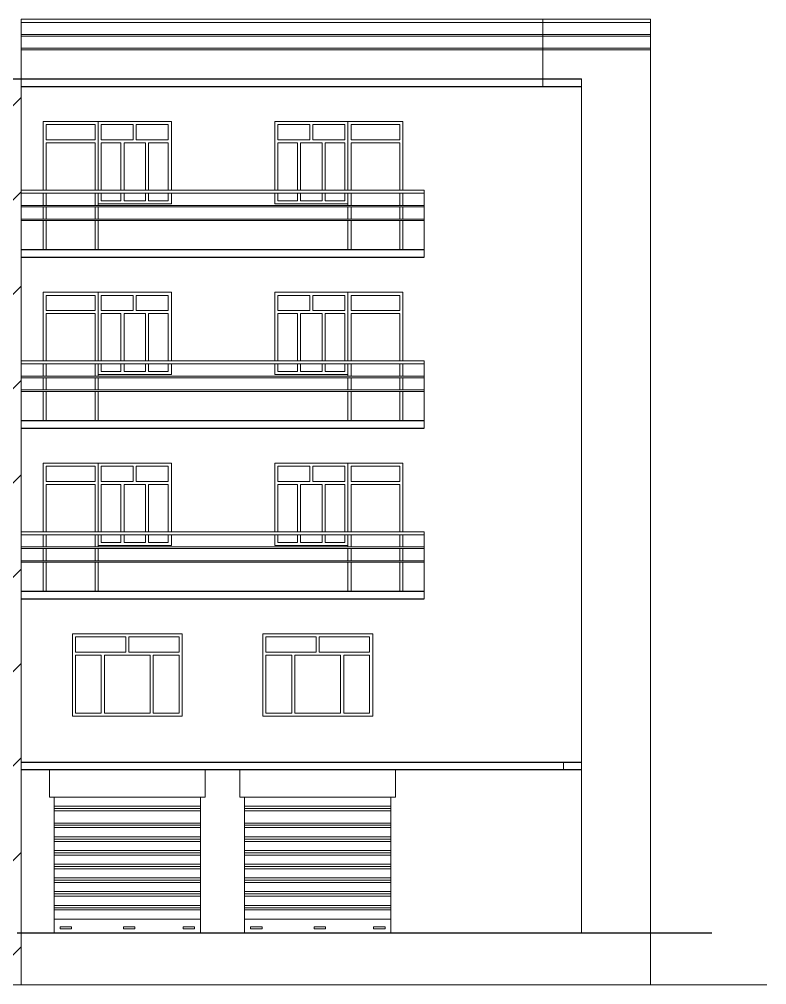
# Model space of a CAD drawing. Header units: inches. Extents: x 4069 to 291496, y -47643 to 12535.
# Drawn here: x 139818 to 140308, y -24185 to -23552 of the extents above; entities that cross this region are included whole.
import ezdxf

# ---------------------------------------------------------------- set-up
doc = ezdxf.new("R2010")
doc.units = ezdxf.units.IN
doc.header["$LTSCALE"] = 5
doc.header["$MEASUREMENT"] = 0
doc.layers.add('A-WALL', color=7, linetype='Continuous', lineweight=9)
doc.layers.add('win', color=5, linetype='Continuous', lineweight=18)
doc.layers.add('WALL', color=7, linetype='Continuous')

msp = doc.modelspace()

# ---------------------------------------------------------------- hatches: boundary and pattern name
at = {"layer": 'WALL', "linetype": 'ByBlock', "ltscale": 5, "true_color": 0xf8991e}
h = msp.add_hatch(dxfattribs=at)
h.set_pattern_fill('ANSI31', color=30, scale=350)
h.set_pattern_definition([(45, (132768.843, -20012.41), (-30.93592, 30.93592), [])])
h.paths.add_polyline_path([(139244.19237, -24185.376), (139244.19237, -24044.376), (139226.27031, -24044.376), (139226.27031, -24039.376), (139244.19237, -24039.376), (139244.19237, -23932.376), (139222.6859, -23932.376), (139222.6859, -23927.376), (139244.19237, -23927.376), (139244.19237, -23820.376), (139222.6859, -23820.376), (139222.6859, -23815.376), (139244.19237, -23815.376), (139244.19237, -23708.376), (139222.6859, -23708.376), (139222.6859, -23703.376), (139230.56483, -23703.376), (139230.56483, -23667.376), (139355.4839, -23667.376), (139355.4839, -23594.376), (139672.52251, -23594.376), (139672.52251, -23591.376), (139819.58184, -23591.376), (139819.58184, -24185.376)])

# ---------------------------------------------------------------- linework, layer by layer
at = {"layer": 'A-WALL', "ltscale": 5}
for p, q in [((139819.58184, -23552.376), (140186.70055, -23552.376)), ((139819.58184, -23552.376), (139819.58184, -23591.376)), ((140161.4995, -23552.376), (140161.4995, -23591.376)), ((140231.93717, -23552.376), (140186.70055, -23552.376)), ((140231.93717, -23591.376), (140231.93717, -23552.376)), ((139819.58184, -23554.376), (140231.93717, -23554.376)), ((139819.58184, -23562.376), (140231.93717, -23562.376)), ((139819.58184, -23563.376), (140231.93717, -23563.376)), ((139819.58184, -23571.376), (140231.93717, -23571.376)), ((139819.58184, -23572.376), (140231.93717, -23572.376)), ((139819.58184, -23703.376), (139819.58184, -23591.376)), ((140161.4995, -23596.376), (140161.4995, -23591.376)), ((140186.70055, -23591.376), (140186.70055, -24039.376)), ((140231.93717, -23591.376), (140231.93717, -23703.376)), ((139819.58184, -23664.376), (140083.69129, -23664.376)), ((139819.58184, -23666.376), (140083.69129, -23666.376)), ((140083.69129, -23664.376), (140083.69129, -23708.376)), ((139819.58184, -23674.376), (140083.69129, -23674.376)), ((139819.58184, -23675.376), (140083.69129, -23675.376)), ((139819.58184, -23683.376), (140083.69129, -23683.376)), ((139819.58184, -23684.376), (140083.69129, -23684.376)), ((139819.58184, -23815.376), (139819.58184, -23703.376)), ((140231.93717, -23703.376), (140231.93717, -23815.376)), ((139819.58184, -23776.376), (140083.69129, -23776.376)), ((139819.58184, -23778.376), (140083.69129, -23778.376)), ((140083.69129, -23776.376), (140083.69129, -23820.376)), ((139819.58184, -23786.376), (140083.69129, -23786.376)), ((139819.58184, -23787.376), (140083.69129, -23787.376)), ((139819.58184, -23795.376), (140083.69129, -23795.376)), ((139819.58184, -23796.376), (140083.69129, -23796.376)), ((139819.58184, -23927.376), (139819.58184, -23815.376)), ((140231.93717, -23815.376), (140231.93717, -23927.376)), ((139819.58184, -23927.376), (139819.58184, -23888.376)), ((139819.58184, -23888.376), (140083.69129, -23888.376)), ((140083.69129, -23888.376), (140083.69129, -23932.376)), ((139819.58184, -23890.376), (140083.69129, -23890.376)), ((139819.58184, -23898.376), (140083.69129, -23898.376)), ((139819.58184, -23899.376), (140083.69129, -23899.376)), ((139819.58184, -23907.376), (140083.69129, -23907.376)), ((139819.58184, -23908.376), (140083.69129, -23908.376)), ((139819.58184, -24039.376), (139819.58184, -23927.376)), ((140231.93717, -23927.376), (140231.93717, -24039.376)), ((139819.58184, -24185.376), (139819.58184, -24039.376)), ((140175.0693, -24039.376), (140175.0693, -24044.376)), ((140186.70055, -24039.376), (140186.70055, -24151.376)), ((140231.93717, -24039.376), (140231.93717, -24185.376)), ((139208.19237, -24185.376), (140308.18407, -24185.376))]:
    msp.add_line(p, q, dxfattribs=at)
at = {"layer": 'A-WALL', "color": 1, "ltscale": 5}
for p, q in [((139838.01906, -24062.376), (139838.01906, -24044.376)), ((139940.01906, -24062.376), (139940.01906, -24044.376)), ((139962.90789, -24062.376), (139962.90789, -24044.376)), ((140064.90789, -24062.376), (140064.90789, -24044.376)), ((139838.01906, -24062.376), (139940.01906, -24062.376)), ((139841.01906, -24062.376), (139841.01906, -24151.376)), ((139841.01906, -24062.376), (139841.01906, -24151.376)), ((139937.01906, -24062.376), (139937.01906, -24151.376)), ((139937.01906, -24062.376), (139937.01906, -24151.376)), ((139962.90789, -24062.376), (140064.90789, -24062.376)), ((139965.90789, -24062.376), (139965.90789, -24151.376)), ((139965.90789, -24062.376), (139965.90789, -24151.376)), ((140061.90789, -24062.376), (140061.90789, -24151.376)), ((140061.90789, -24062.376), (140061.90789, -24151.376)), ((139841.01906, -24068.376), (139937.01906, -24068.376)), ((139841.01906, -24069.876), (139937.01906, -24069.876)), ((139841.01906, -24071.376), (139937.01906, -24071.376)), ((139965.90789, -24068.376), (140061.90789, -24068.376)), ((139965.90789, -24069.876), (140061.90789, -24069.876)), ((139965.90789, -24071.376), (140061.90789, -24071.376)), ((139841.01906, -24079.376), (139937.01906, -24079.376)), ((139841.01906, -24080.876), (139937.01906, -24080.876)), ((139841.01906, -24082.376), (139937.01906, -24082.376)), ((139965.90789, -24079.376), (140061.90789, -24079.376)), ((139965.90789, -24080.876), (140061.90789, -24080.876)), ((139965.90789, -24082.376), (140061.90789, -24082.376)), ((139841.01906, -24088.376), (139937.01906, -24088.376)), ((139841.01906, -24089.876), (139937.01906, -24089.876)), ((139841.01906, -24091.376), (139937.01906, -24091.376)), ((139965.90789, -24088.376), (140061.90789, -24088.376)), ((139965.90789, -24089.876), (140061.90789, -24089.876)), ((139965.90789, -24091.376), (140061.90789, -24091.376)), ((139841.01906, -24097.376), (139937.01906, -24097.376)), ((139965.90789, -24097.376), (140061.90789, -24097.376)), ((139841.01906, -24098.876), (139937.01906, -24098.876)), ((139841.01906, -24100.376), (139937.01906, -24100.376)), ((139965.90789, -24098.876), (140061.90789, -24098.876)), ((139965.90789, -24100.376), (140061.90789, -24100.376)), ((139841.01906, -24106.376), (139937.01906, -24106.376)), ((139841.01906, -24107.876), (139937.01906, -24107.876)), ((139841.01906, -24109.376), (139937.01906, -24109.376)), ((139965.90789, -24106.376), (140061.90789, -24106.376)), ((139965.90789, -24107.876), (140061.90789, -24107.876)), ((139965.90789, -24109.376), (140061.90789, -24109.376)), ((139841.01906, -24115.376), (139937.01906, -24115.376)), ((139841.01906, -24116.876), (139937.01906, -24116.876)), ((139965.90789, -24115.376), (140061.90789, -24115.376)), ((139965.90789, -24116.876), (140061.90789, -24116.876)), ((139841.01906, -24118.376), (139937.01906, -24118.376)), ((139965.90789, -24118.376), (140061.90789, -24118.376)), ((139841.01906, -24124.376), (139937.01906, -24124.376)), ((139841.01906, -24125.876), (139937.01906, -24125.876)), ((139841.01906, -24127.376), (139937.01906, -24127.376)), ((139965.90789, -24124.376), (140061.90789, -24124.376)), ((139965.90789, -24125.876), (140061.90789, -24125.876)), ((139965.90789, -24127.376), (140061.90789, -24127.376)), ((139841.01906, -24133.376), (139937.01906, -24133.376)), ((139841.01906, -24134.876), (139937.01906, -24134.876)), ((139965.90789, -24133.376), (140061.90789, -24133.376)), ((139965.90789, -24134.876), (140061.90789, -24134.876)), ((139841.01906, -24136.376), (139937.01906, -24136.376)), ((139841.01906, -24142.376), (139937.01906, -24142.376)), ((139965.90789, -24136.376), (140061.90789, -24136.376)), ((139965.90789, -24142.376), (140061.90789, -24142.376))]:
    msp.add_line(p, q, dxfattribs=at)
for points in [[(139845.01906, -24147.45142), (139852.506, -24147.45142), (139852.506, -24148.78349), (139845.01906, -24148.78349)], [(139886.56404, -24147.45142), (139894.05098, -24147.45142), (139894.05098, -24148.78349), (139886.56404, -24148.78349)], [(139933.09981, -24147.45142), (139925.61288, -24147.45142), (139925.61288, -24148.78349), (139933.09981, -24148.78349)], [(139969.90789, -24147.45142), (139977.39482, -24147.45142), (139977.39482, -24148.78349), (139969.90789, -24148.78349)], [(140011.45287, -24147.45142), (140018.9398, -24147.45142), (140018.9398, -24148.78349), (140011.45287, -24148.78349)], [(140057.98863, -24147.45142), (140050.5017, -24147.45142), (140050.5017, -24148.78349), (140057.98863, -24148.78349)]]:
    msp.add_lwpolyline(points, close=True, dxfattribs=at)
at = {"layer": 'WALL', "color": 2, "linetype": 'ByBlock', "ltscale": 5}
for p, q in [((139672.52251, -23591.376), (139819.58184, -23591.376)), ((139819.58184, -23591.376), (140186.70055, -23591.376)), ((139819.58184, -23596.376), (140186.70055, -23596.376)), ((139819.58184, -23703.376), (140083.69129, -23703.376)), ((139819.58184, -23708.376), (140083.69129, -23708.376)), ((139819.58184, -23815.376), (140083.69129, -23815.376)), ((139819.58184, -23820.376), (140083.69129, -23820.376)), ((139819.58184, -23927.376), (140083.69129, -23927.376)), ((139819.58184, -23932.376), (140083.69129, -23932.376)), ((139819.58184, -24039.376), (140186.70055, -24039.376)), ((139819.58184, -24044.376), (140186.70055, -24044.376)), ((139816.93719, -24151.376), (140272.18407, -24151.376))]:
    msp.add_line(p, q, dxfattribs=at)
at = {"layer": 'win'}
for p, q in [((139833.91363, -23619.376), (139869.91363, -23619.376)), ((139833.91363, -23664.376), (139833.91363, -23619.376)), ((139835.91363, -23621.376), (139867.91363, -23621.376)), ((139835.91363, -23631.376), (139835.91363, -23621.376)), ((139867.91363, -23621.376), (139867.91363, -23631.376)), ((139869.91363, -23619.376), (139917.91363, -23619.376)), ((139869.91363, -23664.376), (139869.91363, -23619.376)), ((139869.91363, -23619.376), (139869.91363, -23664.376)), ((139871.91363, -23621.376), (139892.91363, -23621.376)), ((139871.91363, -23631.376), (139871.91363, -23621.376)), ((139892.91363, -23631.376), (139892.91363, -23621.376)), ((139894.91363, -23621.376), (139915.91363, -23621.376)), ((139894.91363, -23631.376), (139894.91363, -23621.376)), ((139915.91363, -23631.376), (139915.91363, -23621.376)), ((139917.91363, -23664.376), (139917.91363, -23619.376)), ((139985.69129, -23619.376), (140033.69129, -23619.376)), ((139985.69129, -23664.376), (139985.69129, -23619.376)), ((139987.69129, -23621.376), (140008.69129, -23621.376)), ((139987.69129, -23631.376), (139987.69129, -23621.376)), ((140008.69129, -23631.376), (140008.69129, -23621.376)), ((140010.69129, -23621.376), (140031.69129, -23621.376)), ((140010.69129, -23631.376), (140010.69129, -23621.376)), ((140031.69129, -23631.376), (140031.69129, -23621.376)), ((140033.69129, -23664.376), (140033.69129, -23619.376)), ((140033.69129, -23619.376), (140069.69129, -23619.376)), ((140033.69129, -23664.376), (140033.69129, -23619.376)), ((140035.69129, -23621.376), (140067.69129, -23621.376)), ((140035.69129, -23631.376), (140035.69129, -23621.376)), ((140067.69129, -23621.376), (140067.69129, -23631.376)), ((140069.69129, -23619.376), (140069.69129, -23664.376)), ((139867.91363, -23631.376), (139835.91363, -23631.376)), ((139835.91363, -23664.376), (139835.91363, -23633.376)), ((139867.91363, -23633.376), (139835.91363, -23633.376)), ((139867.91363, -23633.376), (139867.91363, -23664.376)), ((139871.91363, -23631.376), (139892.91363, -23631.376)), ((139871.91363, -23633.376), (139884.91363, -23633.376)), ((139871.91363, -23664.376), (139871.91363, -23633.376)), ((139884.91363, -23633.376), (139884.91363, -23664.376)), ((139886.91363, -23633.376), (139900.91363, -23633.376)), ((139886.91363, -23633.376), (139886.91363, -23664.376)), ((139894.91363, -23631.376), (139915.91363, -23631.376)), ((139900.91363, -23633.376), (139900.91363, -23664.376)), ((139902.91363, -23633.376), (139915.91363, -23633.376)), ((139902.91363, -23633.376), (139902.91363, -23664.376)), ((139915.91363, -23664.376), (139915.91363, -23633.376)), ((139987.69129, -23631.376), (140008.69129, -23631.376)), ((139987.69129, -23633.376), (140000.69129, -23633.376)), ((139987.69129, -23664.376), (139987.69129, -23633.376)), ((140000.69129, -23633.376), (140000.69129, -23664.376)), ((140002.69129, -23633.376), (140016.69129, -23633.376)), ((140002.69129, -23633.376), (140002.69129, -23664.376)), ((140010.69129, -23631.376), (140031.69129, -23631.376)), ((140016.69129, -23633.376), (140016.69129, -23664.376)), ((140018.69129, -23633.376), (140031.69129, -23633.376)), ((140018.69129, -23633.376), (140018.69129, -23664.376)), ((140031.69129, -23664.376), (140031.69129, -23633.376)), ((140067.69129, -23631.376), (140035.69129, -23631.376)), ((140035.69129, -23664.376), (140035.69129, -23633.376)), ((140067.69129, -23633.376), (140035.69129, -23633.376)), ((140067.69129, -23633.376), (140067.69129, -23664.376)), ((139833.91363, -23674.376), (139833.91363, -23666.376)), ((139835.91363, -23674.376), (139835.91363, -23666.376)), ((139867.91363, -23666.376), (139867.91363, -23674.376)), ((139869.91363, -23673.376), (139869.91363, -23666.376)), ((139869.91363, -23666.376), (139869.91363, -23674.376)), ((139871.91363, -23671.376), (139871.91363, -23666.376)), ((139884.91363, -23666.376), (139884.91363, -23671.376)), ((139886.91363, -23666.376), (139886.91363, -23671.376)), ((139900.91363, -23666.376), (139900.91363, -23671.376)), ((139902.91363, -23666.376), (139902.91363, -23671.376)), ((139915.91363, -23671.376), (139915.91363, -23666.376)), ((139917.91363, -23673.376), (139917.91363, -23666.376)), ((139985.69129, -23673.376), (139985.69129, -23666.376)), ((139987.69129, -23671.376), (139987.69129, -23666.376)), ((140000.69129, -23666.376), (140000.69129, -23671.376)), ((140002.69129, -23666.376), (140002.69129, -23671.376)), ((140016.69129, -23666.376), (140016.69129, -23671.376)), ((140018.69129, -23666.376), (140018.69129, -23671.376)), ((140031.69129, -23671.376), (140031.69129, -23666.376)), ((140033.69129, -23673.376), (140033.69129, -23666.376)), ((140033.69129, -23674.376), (140033.69129, -23666.376)), ((140035.69129, -23674.376), (140035.69129, -23666.376)), ((140067.69129, -23666.376), (140067.69129, -23674.376)), ((140069.69129, -23666.376), (140069.69129, -23674.376)), ((139869.91363, -23673.376), (139917.91363, -23673.376)), ((139871.91363, -23671.376), (139884.91363, -23671.376)), ((139886.91363, -23671.376), (139900.91363, -23671.376)), ((139902.91363, -23671.376), (139915.91363, -23671.376)), ((139985.69129, -23673.376), (140033.69129, -23673.376)), ((139987.69129, -23671.376), (140000.69129, -23671.376)), ((140002.69129, -23671.376), (140016.69129, -23671.376)), ((140018.69129, -23671.376), (140031.69129, -23671.376)), ((139833.91363, -23683.376), (139833.91363, -23675.376)), ((139835.91363, -23683.376), (139835.91363, -23675.376)), ((139867.91363, -23675.376), (139867.91363, -23683.376)), ((139869.91363, -23675.376), (139869.91363, -23683.376)), ((140033.69129, -23683.376), (140033.69129, -23675.376)), ((140035.69129, -23683.376), (140035.69129, -23675.376)), ((140067.69129, -23675.376), (140067.69129, -23683.376)), ((140069.69129, -23675.376), (140069.69129, -23683.376)), ((139833.91363, -23703.376), (139833.91363, -23684.376)), ((139835.91363, -23703.376), (139835.91363, -23684.376)), ((139867.91363, -23684.376), (139867.91363, -23703.376)), ((139869.91363, -23684.376), (139869.91363, -23703.376)), ((140033.69129, -23703.376), (140033.69129, -23684.376)), ((140035.69129, -23703.376), (140035.69129, -23684.376)), ((140067.69129, -23684.376), (140067.69129, -23703.376)), ((140069.69129, -23684.376), (140069.69129, -23703.376)), ((139833.91363, -23731.376), (139869.91363, -23731.376)), ((139833.91363, -23776.376), (139833.91363, -23731.376)), ((139835.91363, -23733.376), (139867.91363, -23733.376)), ((139835.91363, -23743.376), (139835.91363, -23733.376)), ((139867.91363, -23733.376), (139867.91363, -23743.376)), ((139869.91363, -23731.376), (139917.91363, -23731.376)), ((139869.91363, -23776.376), (139869.91363, -23731.376)), ((139869.91363, -23731.376), (139869.91363, -23776.376)), ((139871.91363, -23733.376), (139892.91363, -23733.376)), ((139871.91363, -23743.376), (139871.91363, -23733.376)), ((139892.91363, -23743.376), (139892.91363, -23733.376)), ((139894.91363, -23733.376), (139915.91363, -23733.376)), ((139894.91363, -23743.376), (139894.91363, -23733.376)), ((139915.91363, -23743.376), (139915.91363, -23733.376)), ((139917.91363, -23776.376), (139917.91363, -23731.376)), ((139985.69129, -23731.376), (140033.69129, -23731.376)), ((139985.69129, -23776.376), (139985.69129, -23731.376)), ((139987.69129, -23733.376), (140008.69129, -23733.376)), ((139987.69129, -23743.376), (139987.69129, -23733.376)), ((140008.69129, -23743.376), (140008.69129, -23733.376)), ((140010.69129, -23733.376), (140031.69129, -23733.376)), ((140010.69129, -23743.376), (140010.69129, -23733.376)), ((140031.69129, -23743.376), (140031.69129, -23733.376)), ((140033.69129, -23776.376), (140033.69129, -23731.376)), ((140033.69129, -23731.376), (140069.69129, -23731.376)), ((140033.69129, -23776.376), (140033.69129, -23731.376)), ((140035.69129, -23733.376), (140067.69129, -23733.376)), ((140035.69129, -23743.376), (140035.69129, -23733.376)), ((140067.69129, -23733.376), (140067.69129, -23743.376)), ((140069.69129, -23731.376), (140069.69129, -23776.376)), ((139867.91363, -23743.376), (139835.91363, -23743.376)), ((139871.91363, -23743.376), (139892.91363, -23743.376)), ((139894.91363, -23743.376), (139915.91363, -23743.376)), ((139987.69129, -23743.376), (140008.69129, -23743.376)), ((140010.69129, -23743.376), (140031.69129, -23743.376)), ((140067.69129, -23743.376), (140035.69129, -23743.376)), ((139835.91363, -23776.376), (139835.91363, -23745.376)), ((139867.91363, -23745.376), (139835.91363, -23745.376)), ((139867.91363, -23745.376), (139867.91363, -23776.376)), ((139871.91363, -23745.376), (139884.91363, -23745.376)), ((139871.91363, -23776.376), (139871.91363, -23745.376)), ((139884.91363, -23745.376), (139884.91363, -23776.376)), ((139886.91363, -23745.376), (139900.91363, -23745.376)), ((139886.91363, -23745.376), (139886.91363, -23776.376)), ((139900.91363, -23745.376), (139900.91363, -23776.376)), ((139902.91363, -23745.376), (139915.91363, -23745.376)), ((139902.91363, -23745.376), (139902.91363, -23776.376)), ((139915.91363, -23776.376), (139915.91363, -23745.376)), ((139987.69129, -23745.376), (140000.69129, -23745.376)), ((139987.69129, -23776.376), (139987.69129, -23745.376)), ((140000.69129, -23745.376), (140000.69129, -23776.376)), ((140002.69129, -23745.376), (140016.69129, -23745.376)), ((140002.69129, -23745.376), (140002.69129, -23776.376)), ((140016.69129, -23745.376), (140016.69129, -23776.376)), ((140018.69129, -23745.376), (140031.69129, -23745.376)), ((140018.69129, -23745.376), (140018.69129, -23776.376)), ((140031.69129, -23776.376), (140031.69129, -23745.376)), ((140035.69129, -23776.376), (140035.69129, -23745.376)), ((140067.69129, -23745.376), (140035.69129, -23745.376)), ((140067.69129, -23745.376), (140067.69129, -23776.376)), ((139833.91363, -23786.376), (139833.91363, -23778.376)), ((139835.91363, -23786.376), (139835.91363, -23778.376)), ((139867.91363, -23778.376), (139867.91363, -23786.376)), ((139869.91363, -23785.376), (139869.91363, -23778.376)), ((139869.91363, -23778.376), (139869.91363, -23786.376)), ((139871.91363, -23783.376), (139871.91363, -23778.376)), ((139884.91363, -23778.376), (139884.91363, -23783.376)), ((139886.91363, -23778.376), (139886.91363, -23783.376)), ((139900.91363, -23778.376), (139900.91363, -23783.376)), ((139902.91363, -23778.376), (139902.91363, -23783.376)), ((139915.91363, -23783.376), (139915.91363, -23778.376)), ((139917.91363, -23785.376), (139917.91363, -23778.376)), ((139985.69129, -23785.376), (139985.69129, -23778.376)), ((139987.69129, -23783.376), (139987.69129, -23778.376)), ((140000.69129, -23778.376), (140000.69129, -23783.376)), ((140002.69129, -23778.376), (140002.69129, -23783.376)), ((140016.69129, -23778.376), (140016.69129, -23783.376)), ((140018.69129, -23778.376), (140018.69129, -23783.376)), ((140031.69129, -23783.376), (140031.69129, -23778.376)), ((140033.69129, -23785.376), (140033.69129, -23778.376)), ((140033.69129, -23786.376), (140033.69129, -23778.376)), ((140035.69129, -23786.376), (140035.69129, -23778.376)), ((140067.69129, -23778.376), (140067.69129, -23786.376)), ((140069.69129, -23778.376), (140069.69129, -23786.376)), ((139833.91363, -23795.376), (139833.91363, -23787.376)), ((139835.91363, -23795.376), (139835.91363, -23787.376)), ((139867.91363, -23787.376), (139867.91363, -23795.376)), ((139869.91363, -23785.376), (139917.91363, -23785.376)), ((139869.91363, -23787.376), (139869.91363, -23795.376)), ((139871.91363, -23783.376), (139884.91363, -23783.376)), ((139886.91363, -23783.376), (139900.91363, -23783.376)), ((139902.91363, -23783.376), (139915.91363, -23783.376)), ((139985.69129, -23785.376), (140033.69129, -23785.376)), ((139987.69129, -23783.376), (140000.69129, -23783.376)), ((140002.69129, -23783.376), (140016.69129, -23783.376)), ((140018.69129, -23783.376), (140031.69129, -23783.376)), ((140033.69129, -23795.376), (140033.69129, -23787.376)), ((140035.69129, -23795.376), (140035.69129, -23787.376)), ((140067.69129, -23787.376), (140067.69129, -23795.376)), ((140069.69129, -23787.376), (140069.69129, -23795.376)), ((139833.91363, -23815.376), (139833.91363, -23796.376)), ((139835.91363, -23815.376), (139835.91363, -23796.376)), ((139867.91363, -23796.376), (139867.91363, -23815.376)), ((139869.91363, -23796.376), (139869.91363, -23815.376)), ((140033.69129, -23815.376), (140033.69129, -23796.376)), ((140035.69129, -23815.376), (140035.69129, -23796.376)), ((140067.69129, -23796.376), (140067.69129, -23815.376)), ((140069.69129, -23796.376), (140069.69129, -23815.376)), ((139833.91363, -23843.376), (139869.91363, -23843.376)), ((139833.91363, -23888.376), (139833.91363, -23843.376)), ((139869.91363, -23843.376), (139917.91363, -23843.376)), ((139869.91363, -23888.376), (139869.91363, -23843.376)), ((139869.91363, -23843.376), (139869.91363, -23888.376)), ((139917.91363, -23888.376), (139917.91363, -23843.376)), ((139985.69129, -23843.376), (140033.69129, -23843.376)), ((139985.69129, -23888.376), (139985.69129, -23843.376)), ((140033.69129, -23888.376), (140033.69129, -23843.376)), ((140033.69129, -23843.376), (140069.69129, -23843.376)), ((140033.69129, -23888.376), (140033.69129, -23843.376)), ((140069.69129, -23843.376), (140069.69129, -23888.376)), ((139835.91363, -23845.376), (139867.91363, -23845.376)), ((139835.91363, -23855.376), (139835.91363, -23845.376)), ((139867.91363, -23845.376), (139867.91363, -23855.376)), ((139871.91363, -23845.376), (139892.91363, -23845.376)), ((139871.91363, -23855.376), (139871.91363, -23845.376)), ((139892.91363, -23855.376), (139892.91363, -23845.376)), ((139894.91363, -23845.376), (139915.91363, -23845.376)), ((139894.91363, -23855.376), (139894.91363, -23845.376)), ((139915.91363, -23855.376), (139915.91363, -23845.376)), ((139987.69129, -23845.376), (140008.69129, -23845.376)), ((139987.69129, -23855.376), (139987.69129, -23845.376)), ((140008.69129, -23855.376), (140008.69129, -23845.376)), ((140010.69129, -23845.376), (140031.69129, -23845.376)), ((140010.69129, -23855.376), (140010.69129, -23845.376)), ((140031.69129, -23855.376), (140031.69129, -23845.376)), ((140035.69129, -23845.376), (140067.69129, -23845.376)), ((140035.69129, -23855.376), (140035.69129, -23845.376)), ((140067.69129, -23845.376), (140067.69129, -23855.376)), ((139867.91363, -23855.376), (139835.91363, -23855.376)), ((139835.91363, -23888.376), (139835.91363, -23857.376)), ((139867.91363, -23857.376), (139835.91363, -23857.376)), ((139867.91363, -23857.376), (139867.91363, -23888.376)), ((139871.91363, -23855.376), (139892.91363, -23855.376)), ((139871.91363, -23857.376), (139884.91363, -23857.376)), ((139871.91363, -23888.376), (139871.91363, -23857.376)), ((139884.91363, -23857.376), (139884.91363, -23888.376)), ((139886.91363, -23857.376), (139900.91363, -23857.376)), ((139886.91363, -23857.376), (139886.91363, -23888.376)), ((139894.91363, -23855.376), (139915.91363, -23855.376)), ((139900.91363, -23857.376), (139900.91363, -23888.376)), ((139902.91363, -23857.376), (139915.91363, -23857.376)), ((139902.91363, -23857.376), (139902.91363, -23888.376)), ((139915.91363, -23888.376), (139915.91363, -23857.376)), ((139987.69129, -23855.376), (140008.69129, -23855.376)), ((139987.69129, -23857.376), (140000.69129, -23857.376)), ((139987.69129, -23888.376), (139987.69129, -23857.376)), ((140000.69129, -23857.376), (140000.69129, -23888.376)), ((140002.69129, -23857.376), (140016.69129, -23857.376)), ((140002.69129, -23857.376), (140002.69129, -23888.376)), ((140010.69129, -23855.376), (140031.69129, -23855.376)), ((140016.69129, -23857.376), (140016.69129, -23888.376)), ((140018.69129, -23857.376), (140031.69129, -23857.376)), ((140018.69129, -23857.376), (140018.69129, -23888.376)), ((140031.69129, -23888.376), (140031.69129, -23857.376)), ((140067.69129, -23855.376), (140035.69129, -23855.376)), ((140035.69129, -23888.376), (140035.69129, -23857.376)), ((140067.69129, -23857.376), (140035.69129, -23857.376)), ((140067.69129, -23857.376), (140067.69129, -23888.376)), ((139833.91363, -23898.376), (139833.91363, -23890.376)), ((139835.91363, -23898.376), (139835.91363, -23890.376)), ((139867.91363, -23890.376), (139867.91363, -23898.376)), ((139869.91363, -23897.376), (139869.91363, -23890.376)), ((139869.91363, -23890.376), (139869.91363, -23898.376)), ((139871.91363, -23895.376), (139871.91363, -23890.376)), ((139871.91363, -23895.376), (139884.91363, -23895.376)), ((139884.91363, -23890.376), (139884.91363, -23895.376)), ((139886.91363, -23890.376), (139886.91363, -23895.376)), ((139886.91363, -23895.376), (139900.91363, -23895.376)), ((139900.91363, -23890.376), (139900.91363, -23895.376)), ((139902.91363, -23890.376), (139902.91363, -23895.376)), ((139902.91363, -23895.376), (139915.91363, -23895.376)), ((139915.91363, -23895.376), (139915.91363, -23890.376)), ((139917.91363, -23897.376), (139917.91363, -23890.376)), ((139985.69129, -23897.376), (139985.69129, -23890.376)), ((139987.69129, -23895.376), (139987.69129, -23890.376)), ((139987.69129, -23895.376), (140000.69129, -23895.376)), ((140000.69129, -23890.376), (140000.69129, -23895.376)), ((140002.69129, -23890.376), (140002.69129, -23895.376)), ((140002.69129, -23895.376), (140016.69129, -23895.376)), ((140016.69129, -23890.376), (140016.69129, -23895.376)), ((140018.69129, -23890.376), (140018.69129, -23895.376)), ((140018.69129, -23895.376), (140031.69129, -23895.376)), ((140031.69129, -23895.376), (140031.69129, -23890.376)), ((140033.69129, -23897.376), (140033.69129, -23890.376)), ((140033.69129, -23898.376), (140033.69129, -23890.376)), ((140035.69129, -23898.376), (140035.69129, -23890.376)), ((140067.69129, -23890.376), (140067.69129, -23898.376)), ((140069.69129, -23890.376), (140069.69129, -23898.376)), ((139833.91363, -23907.376), (139833.91363, -23899.376)), ((139835.91363, -23907.376), (139835.91363, -23899.376)), ((139867.91363, -23899.376), (139867.91363, -23907.376)), ((139869.91363, -23897.376), (139917.91363, -23897.376)), ((139869.91363, -23899.376), (139869.91363, -23907.376)), ((139985.69129, -23897.376), (140033.69129, -23897.376)), ((140033.69129, -23907.376), (140033.69129, -23899.376)), ((140035.69129, -23907.376), (140035.69129, -23899.376)), ((140067.69129, -23899.376), (140067.69129, -23907.376)), ((140069.69129, -23899.376), (140069.69129, -23907.376)), ((139833.91363, -23927.376), (139833.91363, -23908.376)), ((139835.91363, -23927.376), (139835.91363, -23908.376)), ((139867.91363, -23908.376), (139867.91363, -23927.376)), ((139869.91363, -23908.376), (139869.91363, -23927.376)), ((140033.69129, -23927.376), (140033.69129, -23908.376)), ((140035.69129, -23927.376), (140035.69129, -23908.376)), ((140067.69129, -23908.376), (140067.69129, -23927.376)), ((140069.69129, -23908.376), (140069.69129, -23927.376)), ((139853.01906, -23955.376), (139925.01906, -23955.376)), ((139853.01906, -24009.376), (139853.01906, -23955.376)), ((139855.01906, -23957.376), (139888.01906, -23957.376)), ((139855.01906, -23967.376), (139855.01906, -23957.376)), ((139888.01906, -23967.376), (139888.01906, -23957.376)), ((139890.01906, -23957.376), (139923.01906, -23957.376)), ((139890.01906, -23967.376), (139890.01906, -23957.376)), ((139923.01906, -23967.376), (139923.01906, -23957.376)), ((139925.01906, -24009.376), (139925.01906, -23955.376)), ((139977.90789, -23955.376), (140049.90789, -23955.376)), ((139977.90789, -24009.376), (139977.90789, -23955.376)), ((139979.90789, -23957.376), (140012.90789, -23957.376)), ((139979.90789, -23967.376), (139979.90789, -23957.376)), ((140012.90789, -23967.376), (140012.90789, -23957.376)), ((140014.90789, -23957.376), (140047.90789, -23957.376)), ((140014.90789, -23967.376), (140014.90789, -23957.376)), ((140047.90789, -23967.376), (140047.90789, -23957.376)), ((140049.90789, -24009.376), (140049.90789, -23955.376)), ((139855.01906, -23967.376), (139888.01906, -23967.376)), ((139855.01906, -23969.376), (139872.01906, -23969.376)), ((139855.01906, -24007.376), (139855.01906, -23969.376)), ((139872.01906, -23969.376), (139872.01906, -24007.376)), ((139874.01906, -23969.376), (139904.01906, -23969.376)), ((139874.01906, -23969.376), (139874.01906, -24007.376)), ((139890.01906, -23967.376), (139923.01906, -23967.376)), ((139904.01906, -23969.376), (139904.01906, -24007.376)), ((139906.01906, -23969.376), (139923.01906, -23969.376)), ((139906.01906, -23969.376), (139906.01906, -24007.376)), ((139923.01906, -24007.376), (139923.01906, -23969.376)), ((139979.90789, -23967.376), (140012.90789, -23967.376)), ((139979.90789, -23969.376), (139996.90789, -23969.376)), ((139979.90789, -24007.376), (139979.90789, -23969.376)), ((139996.90789, -23969.376), (139996.90789, -24007.376)), ((139998.90789, -23969.376), (140028.90789, -23969.376)), ((139998.90789, -23969.376), (139998.90789, -24007.376)), ((140014.90789, -23967.376), (140047.90789, -23967.376)), ((140028.90789, -23969.376), (140028.90789, -24007.376)), ((140030.90789, -23969.376), (140047.90789, -23969.376)), ((140030.90789, -23969.376), (140030.90789, -24007.376)), ((140047.90789, -24007.376), (140047.90789, -23969.376)), ((139853.01906, -24009.376), (139925.01906, -24009.376)), ((139855.01906, -24007.376), (139872.01906, -24007.376)), ((139874.01906, -24007.376), (139904.01906, -24007.376)), ((139906.01906, -24007.376), (139923.01906, -24007.376)), ((139977.90789, -24009.376), (140049.90789, -24009.376)), ((139979.90789, -24007.376), (139996.90789, -24007.376)), ((139998.90789, -24007.376), (140028.90789, -24007.376)), ((140030.90789, -24007.376), (140047.90789, -24007.376))]:
    msp.add_line(p, q, dxfattribs=at)

doc.saveas('drawing.dxf')
